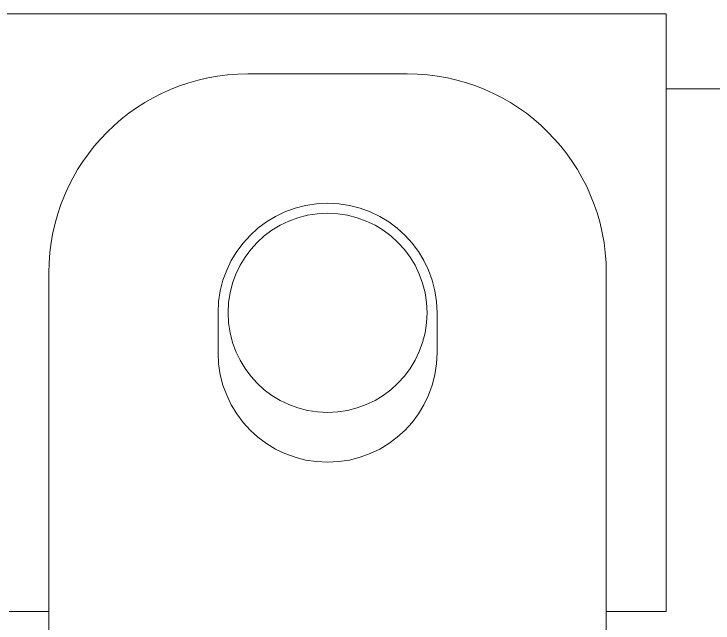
# Model space of a CAD drawing. Header units: millimetres. Extents: x 0 to 8410, y 0 to 5940.
# Drawn here: x 579.34 to 614.45, y 4882.53 to 4913.1 of the extents above; entities that cross this region are included whole.
import ezdxf

# ---------------------------------------------------------------- set-up
doc = ezdxf.new("R2010")
doc.units = ezdxf.units.MM
doc.header["$LTSCALE"] = 10
doc.layers.add('가시적인 것(ISO)', color=3, linetype='Continuous', lineweight=5, true_color=0x00ff00)

msp = doc.modelspace()

# ---------------------------------------------------------------- linework, layer by layer
at = {"layer": '가시적인 것(ISO)'}
for p, q in [((612.094, 4913.096), (462.094, 4913.096)), ((612.094, 4883.096), (612.094, 4913.096)), ((599.094, 4910.096), (591.094, 4910.096)), ((612.094, 4909.346), (660.594, 4909.346)), ((581.094, 4900.096), (581.094, 4881.596)), ((609.094, 4881.596), (609.094, 4900.096)), ((589.594, 4896.096), (589.594, 4898.096)), ((600.594, 4898.096), (600.594, 4896.096)), ((579.094, 4883.096), (581.094, 4883.096)), ((609.094, 4883.096), (612.094, 4883.096))]:
    msp.add_line(p, q, dxfattribs=at)
msp.add_circle((595.094, 4898.096), 5, dxfattribs=at)
for centre, radius, start, end in [((591.094, 4900.096), 10, 90, 180), ((599.094, 4900.096), 10, 0, 90), ((595.094, 4898.096), 5.5, 0, 180), ((595.094, 4896.096), 5.5, 180, 0)]:
    msp.add_arc(centre, radius, start, end, dxfattribs=at)

doc.saveas('drawing.dxf')
